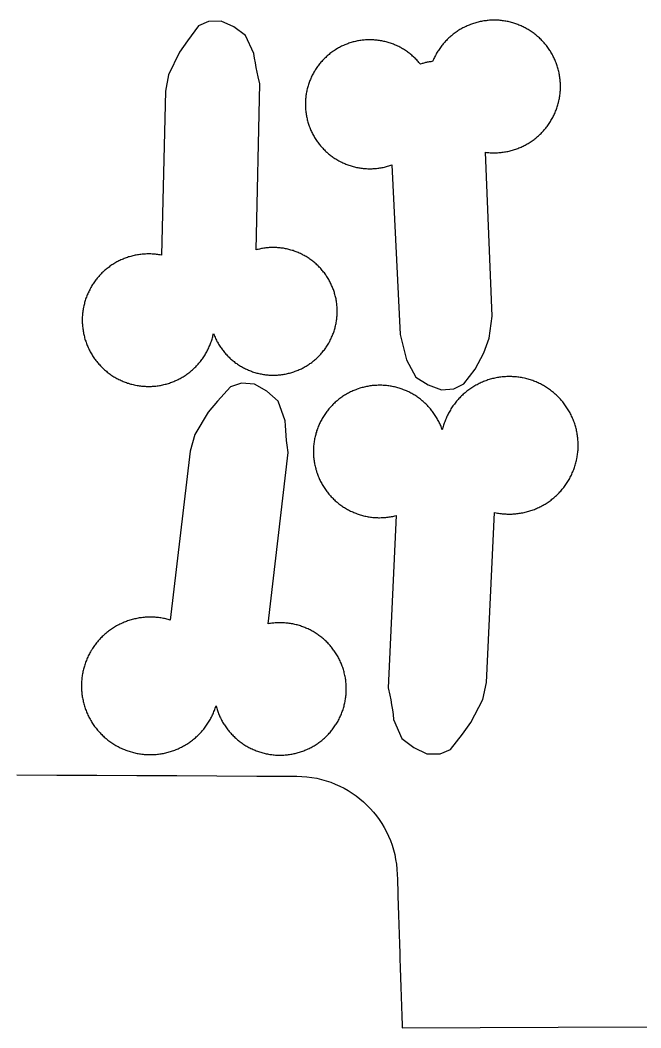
# Model space of a CAD drawing. Extents: x -246 to 246, y -104 to 199.
# Drawn here: x 6 to 18.03, y 158.78 to 178.31 of the extents above; entities that cross this region are included whole.
import ezdxf

# ---------------------------------------------------------------- set-up
doc = ezdxf.new("R2010")
doc.units = 0
doc.layers.add('Add_Red', color=1, linetype='Continuous')
doc.layers.add('Outline_Red', color=1, linetype='Continuous')

msp = doc.modelspace()

# ---------------------------------------------------------------- linework, layer by layer
at = {"layer": 'Add_Red'}
for points in [[(8.518, 171.213), (8.541, 171.213), (8.563, 171.214), (8.586, 171.216), (8.608, 171.218), (8.63, 171.22), (8.653, 171.223), (8.675, 171.226), (8.697, 171.229), (8.719, 171.233), (8.741, 171.238), (8.763, 171.242), (8.785, 171.247), (8.806, 171.253), (8.828, 171.258), (8.85, 171.265), (8.871, 171.271), (8.892, 171.278), (8.914, 171.285), (8.935, 171.293), (8.956, 171.301), (8.976, 171.309), (8.997, 171.318), (9.018, 171.327), (9.038, 171.336), (9.058, 171.346), (9.078, 171.356), (9.098, 171.367), (9.118, 171.378), (9.137, 171.389), (9.156, 171.4), (9.175, 171.412), (9.194, 171.424), (9.213, 171.437), (9.231, 171.45), (9.249, 171.463), (9.267, 171.476), (9.285, 171.49), (9.302, 171.504), (9.319, 171.519), (9.336, 171.533), (9.353, 171.548), (9.369, 171.564), (9.386, 171.579), (9.401, 171.595), (9.417, 171.611), (9.432, 171.627), (9.447, 171.644), (9.462, 171.661), (9.477, 171.678), (9.491, 171.696), (9.504, 171.713), (9.518, 171.731), (9.531, 171.749), (9.544, 171.768), (9.557, 171.786), (9.569, 171.805), (9.581, 171.824), (9.592, 171.843), (9.604, 171.862), (9.614, 171.882), (9.625, 171.902), (9.635, 171.922), (9.645, 171.942), (9.655, 171.962), (9.664, 171.983), (9.673, 172.003), (9.681, 172.024), (9.689, 172.045), (9.697, 172.066), (9.704, 172.087), (9.711, 172.108), (9.718, 172.13), (9.724, 172.151), (9.73, 172.173), (9.735, 172.195), (9.74, 172.217), (9.745, 172.239), (9.758, 172.204), (9.767, 172.184), (9.775, 172.164), (9.784, 172.144), (9.793, 172.125), (9.803, 172.106), (9.813, 172.086), (9.823, 172.067), (9.834, 172.049), (9.845, 172.03), (9.856, 172.012), (9.868, 171.993), (9.88, 171.975), (9.892, 171.958), (9.904, 171.94), (9.917, 171.923), (9.93, 171.906), (9.944, 171.889), (9.958, 171.872), (9.972, 171.856), (9.986, 171.839), (10.001, 171.824), (10.015, 171.808), (10.031, 171.793), (10.046, 171.777), (10.062, 171.763), (10.077, 171.748), (10.094, 171.734), (10.11, 171.72), (10.127, 171.706), (10.144, 171.692), (10.161, 171.679), (10.178, 171.666), (10.196, 171.654), (10.213, 171.642), (10.231, 171.63), (10.25, 171.618), (10.268, 171.607), (10.287, 171.596), (10.306, 171.585), (10.324, 171.575), (10.344, 171.565), (10.363, 171.555), (10.382, 171.546), (10.402, 171.537), (10.422, 171.529), (10.442, 171.52), (10.462, 171.512), (10.482, 171.505), (10.502, 171.498), (10.523, 171.491), (10.544, 171.484), (10.564, 171.478), (10.585, 171.472), (10.606, 171.467), (10.627, 171.462), (10.648, 171.457), (10.669, 171.453), (10.69, 171.449), (10.712, 171.445), (10.733, 171.442), (10.754, 171.439), (10.776, 171.437), (10.797, 171.435), (10.819, 171.433), (10.841, 171.432), (10.862, 171.431), (10.884, 171.43), (10.905, 171.43), (10.943, 171.431), (10.964, 171.432), (10.986, 171.433), (11.007, 171.434), (11.029, 171.436), (11.05, 171.439), (11.072, 171.441), (11.093, 171.445), (11.114, 171.448), (11.136, 171.452), (11.157, 171.456), (11.178, 171.461), (11.199, 171.466), (11.22, 171.471), (11.241, 171.477), (11.261, 171.483), (11.282, 171.489), (11.303, 171.496), (11.328, 171.505), (11.349, 171.512), (11.369, 171.52), (11.389, 171.529), (11.408, 171.537), (11.428, 171.546), (11.448, 171.555), (11.467, 171.565), (11.486, 171.575), (11.505, 171.585), (11.524, 171.596), (11.542, 171.607), (11.561, 171.618), (11.579, 171.63), (11.597, 171.642), (11.615, 171.654), (11.632, 171.666), (11.65, 171.679), (11.667, 171.692), (11.684, 171.706), (11.7, 171.72), (11.717, 171.734), (11.733, 171.748), (11.749, 171.763), (11.765, 171.777), (11.78, 171.793), (11.795, 171.808), (11.81, 171.824), (11.825, 171.839), (11.839, 171.856), (11.853, 171.872), (11.867, 171.889), (11.88, 171.906), (11.893, 171.923), (11.906, 171.94), (11.919, 171.958), (11.931, 171.975), (11.943, 171.993), (11.954, 172.012), (11.966, 172.03), (11.977, 172.049), (11.987, 172.067), (11.998, 172.086), (12.007, 172.106), (12.017, 172.125), (12.026, 172.144), (12.035, 172.164), (12.044, 172.184), (12.052, 172.204), (12.06, 172.224), (12.068, 172.244), (12.075, 172.264), (12.082, 172.285), (12.088, 172.306), (12.094, 172.326), (12.1, 172.347), (12.106, 172.368), (12.111, 172.389), (12.115, 172.41), (12.12, 172.431), (12.124, 172.452), (12.127, 172.474), (12.13, 172.495), (12.133, 172.516), (12.136, 172.538), (12.138, 172.559), (12.139, 172.581), (12.141, 172.602), (12.142, 172.624), (12.142, 172.646), (12.142, 172.667), (12.142, 172.693), (12.141, 172.715), (12.14, 172.736), (12.139, 172.758), (12.137, 172.779), (12.135, 172.801), (12.133, 172.822), (12.13, 172.844), (12.126, 172.865), (12.123, 172.886), (12.119, 172.907), (12.114, 172.929), (12.11, 172.95), (12.105, 172.971), (12.099, 172.991), (12.093, 173.012), (12.087, 173.033), (12.075, 173.07), (12.068, 173.09), (12.06, 173.111), (12.052, 173.131), (12.044, 173.151), (12.035, 173.17), (12.026, 173.19), (12.017, 173.209), (12.007, 173.229), (11.998, 173.248), (11.987, 173.267), (11.977, 173.286), (11.966, 173.304), (11.954, 173.323), (11.943, 173.341), (11.931, 173.359), (11.919, 173.377), (11.906, 173.394), (11.893, 173.412), (11.88, 173.429), (11.867, 173.446), (11.853, 173.462), (11.839, 173.479), (11.825, 173.495), (11.81, 173.511), (11.795, 173.527), (11.78, 173.542), (11.765, 173.557), (11.749, 173.572), (11.733, 173.587), (11.717, 173.601), (11.7, 173.615), (11.684, 173.629), (11.667, 173.642), (11.65, 173.655), (11.632, 173.668), (11.615, 173.681), (11.597, 173.693), (11.579, 173.705), (11.561, 173.716), (11.542, 173.728), (11.524, 173.739), (11.505, 173.749), (11.486, 173.759), (11.467, 173.769), (11.448, 173.779), (11.428, 173.788), (11.408, 173.797), (11.389, 173.806), (11.369, 173.814), (11.349, 173.822), (11.328, 173.83), (11.308, 173.837), (11.288, 173.844), (11.267, 173.85), (11.246, 173.856), (11.225, 173.862), (11.205, 173.868), (11.184, 173.873), (11.162, 173.877), (11.141, 173.882), (11.12, 173.885), (11.099, 173.889), (11.077, 173.892), (11.056, 173.895), (11.035, 173.897), (11.013, 173.9), (10.992, 173.901), (10.97, 173.903), (10.948, 173.903), (10.927, 173.904), (10.905, 173.904), (10.869, 173.904), (10.848, 173.903), (10.826, 173.902), (10.805, 173.9), (10.783, 173.898), (10.762, 173.896), (10.74, 173.893), (10.719, 173.89), (10.698, 173.887), (10.676, 173.883), (10.655, 173.879), (10.634, 173.874), (10.613, 173.869), (10.592, 173.864), (10.571, 173.858), (10.644, 177.077), (10.612, 177.212), (10.592, 177.302), (10.574, 177.392), (10.557, 177.483), (10.542, 177.574), (10.529, 177.666), (10.367, 178.015), (10.139, 178.18), (9.892, 178.292), (9.649, 178.289), (9.453, 178.202), (9.239, 177.912), (9.085, 177.692), (8.873, 177.252), (8.815, 176.934), (8.739, 173.756), (8.71, 173.761), (8.688, 173.765), (8.665, 173.768), (8.643, 173.771), (8.621, 173.774), (8.599, 173.776), (8.576, 173.778), (8.554, 173.779), (8.532, 173.78), (8.509, 173.78), (8.487, 173.781), (8.451, 173.78), (8.428, 173.779), (8.406, 173.778), (8.384, 173.777), (8.361, 173.775), (8.339, 173.772), (8.317, 173.769), (8.295, 173.766), (8.273, 173.763), (8.25, 173.759), (8.228, 173.754), (8.207, 173.75), (8.185, 173.745), (8.163, 173.739), (8.141, 173.733), (8.12, 173.727), (8.098, 173.721), (8.077, 173.714), (8.056, 173.706), (8.035, 173.699), (8.014, 173.69), (7.993, 173.682), (7.973, 173.673), (7.952, 173.664), (7.932, 173.655), (7.912, 173.645), (7.892, 173.635), (7.872, 173.624), (7.852, 173.613), (7.833, 173.602), (7.814, 173.59), (7.795, 173.578), (7.776, 173.566), (7.757, 173.554), (7.739, 173.541), (7.721, 173.527), (7.703, 173.514), (7.685, 173.5), (7.668, 173.486), (7.651, 173.472), (7.634, 173.457), (7.617, 173.442), (7.601, 173.426), (7.585, 173.411), (7.569, 173.395), (7.554, 173.379), (7.538, 173.362), (7.523, 173.346), (7.509, 173.329), (7.494, 173.312), (7.48, 173.294), (7.466, 173.276), (7.453, 173.259), (7.44, 173.24), (7.427, 173.222), (7.415, 173.203), (7.402, 173.185), (7.391, 173.166), (7.379, 173.146), (7.368, 173.127), (7.357, 173.107), (7.347, 173.087), (7.336, 173.067), (7.327, 173.047), (7.317, 173.027), (7.308, 173.006), (7.299, 172.986), (7.291, 172.965), (7.283, 172.944), (7.275, 172.923), (7.268, 172.902), (7.261, 172.88), (7.255, 172.859), (7.249, 172.837), (7.243, 172.816), (7.237, 172.794), (7.232, 172.772), (7.228, 172.75), (7.222, 172.719), (7.218, 172.697), (7.215, 172.675), (7.212, 172.653), (7.209, 172.631), (7.207, 172.608), (7.206, 172.586), (7.204, 172.564), (7.203, 172.541), (7.203, 172.519), (7.202, 172.496), (7.203, 172.463), (7.204, 172.44), (7.205, 172.418), (7.206, 172.395), (7.208, 172.373), (7.211, 172.351), (7.213, 172.329), (7.217, 172.306), (7.22, 172.284), (7.224, 172.262), (7.228, 172.24), (7.233, 172.218), (7.238, 172.196), (7.243, 172.175), (7.249, 172.153), (7.255, 172.131), (7.262, 172.11), (7.269, 172.089), (7.276, 172.068), (7.284, 172.046), (7.292, 172.026), (7.3, 172.005), (7.309, 171.984), (7.318, 171.964), (7.328, 171.943), (7.337, 171.923), (7.348, 171.903), (7.358, 171.883), (7.369, 171.864), (7.38, 171.844), (7.392, 171.825), (7.404, 171.806), (7.416, 171.787), (7.428, 171.769), (7.441, 171.75), (7.454, 171.732), (7.468, 171.714), (7.482, 171.697), (7.496, 171.679), (7.51, 171.662), (7.525, 171.645), (7.54, 171.629), (7.555, 171.612), (7.571, 171.596), (7.587, 171.58), (7.603, 171.565), (7.619, 171.549), (7.636, 171.534), (7.653, 171.52), (7.67, 171.505), (7.687, 171.491), (7.705, 171.477), (7.723, 171.464), (7.741, 171.451), (7.759, 171.438), (7.778, 171.425), (7.797, 171.413), (7.816, 171.401), (7.835, 171.39), (7.854, 171.379), (7.874, 171.368), (7.894, 171.357), (7.914, 171.347), (7.934, 171.337), (7.954, 171.328), (7.975, 171.319), (7.995, 171.31), (8.016, 171.301), (8.037, 171.293), (8.058, 171.286), (8.079, 171.278), (8.101, 171.272), (8.122, 171.265), (8.144, 171.259), (8.165, 171.253), (8.187, 171.248), (8.209, 171.243), (8.231, 171.238), (8.264, 171.232), (8.286, 171.228), (8.308, 171.225), (8.33, 171.222), (8.352, 171.219), (8.375, 171.217), (8.397, 171.215), (8.419, 171.214), (8.442, 171.213), (8.464, 171.212), (8.487, 171.212), (8.518, 171.213)], [(14.404, 171.164), (14.593, 171.264), (14.813, 171.544), (14.981, 171.86), (15.089, 172.148), (15.147, 172.572), (15.014, 175.752), (15.036, 175.749), (15.058, 175.747), (15.081, 175.745), (15.103, 175.743), (15.126, 175.742), (15.148, 175.741), (15.182, 175.741), (15.205, 175.741), (15.227, 175.742), (15.25, 175.743), (15.272, 175.744), (15.294, 175.746), (15.317, 175.748), (15.339, 175.75), (15.361, 175.753), (15.384, 175.757), (15.406, 175.76), (15.428, 175.764), (15.45, 175.769), (15.472, 175.774), (15.493, 175.779), (15.515, 175.785), (15.537, 175.791), (15.558, 175.797), (15.58, 175.804), (15.601, 175.811), (15.622, 175.818), (15.643, 175.826), (15.664, 175.834), (15.685, 175.843), (15.705, 175.852), (15.726, 175.861), (15.746, 175.871), (15.766, 175.881), (15.786, 175.891), (15.806, 175.902), (15.825, 175.913), (15.845, 175.924), (15.864, 175.936), (15.883, 175.948), (15.901, 175.961), (15.92, 175.973), (15.938, 175.986), (15.956, 176), (15.974, 176.013), (15.992, 176.027), (16.009, 176.042), (16.026, 176.056), (16.043, 176.071), (16.059, 176.086), (16.076, 176.102), (16.092, 176.117), (16.107, 176.133), (16.123, 176.15), (16.138, 176.166), (16.153, 176.183), (16.167, 176.2), (16.182, 176.217), (16.196, 176.235), (16.209, 176.253), (16.223, 176.271), (16.236, 176.289), (16.248, 176.308), (16.261, 176.326), (16.273, 176.345), (16.284, 176.364), (16.296, 176.384), (16.307, 176.403), (16.318, 176.423), (16.328, 176.443), (16.338, 176.463), (16.348, 176.483), (16.357, 176.504), (16.366, 176.524), (16.374, 176.545), (16.383, 176.566), (16.391, 176.587), (16.398, 176.608), (16.405, 176.629), (16.412, 176.651), (16.418, 176.672), (16.424, 176.694), (16.43, 176.715), (16.438, 176.75), (16.443, 176.772), (16.447, 176.794), (16.451, 176.817), (16.454, 176.839), (16.457, 176.861), (16.46, 176.883), (16.462, 176.906), (16.464, 176.928), (16.466, 176.95), (16.467, 176.973), (16.468, 176.995), (16.468, 177.026), (16.468, 177.049), (16.467, 177.071), (16.466, 177.094), (16.465, 177.116), (16.463, 177.139), (16.461, 177.161), (16.458, 177.183), (16.456, 177.205), (16.452, 177.228), (16.449, 177.25), (16.444, 177.272), (16.44, 177.294), (16.435, 177.316), (16.43, 177.337), (16.424, 177.359), (16.418, 177.381), (16.412, 177.402), (16.405, 177.424), (16.398, 177.445), (16.391, 177.466), (16.383, 177.487), (16.374, 177.508), (16.366, 177.529), (16.357, 177.549), (16.348, 177.57), (16.338, 177.59), (16.328, 177.61), (16.318, 177.63), (16.307, 177.65), (16.296, 177.669), (16.284, 177.689), (16.273, 177.708), (16.261, 177.727), (16.248, 177.745), (16.236, 177.764), (16.223, 177.782), (16.209, 177.8), (16.196, 177.818), (16.182, 177.836), (16.167, 177.853), (16.153, 177.87), (16.138, 177.887), (16.123, 177.903), (16.107, 177.92), (16.092, 177.936), (16.076, 177.951), (16.059, 177.967), (16.043, 177.982), (16.026, 177.997), (16.009, 178.011), (15.992, 178.026), (15.974, 178.04), (15.956, 178.053), (15.938, 178.067), (15.92, 178.08), (15.901, 178.092), (15.883, 178.105), (15.864, 178.117), (15.845, 178.128), (15.825, 178.14), (15.806, 178.151), (15.786, 178.162), (15.766, 178.172), (15.746, 178.182), (15.726, 178.192), (15.705, 178.201), (15.685, 178.21), (15.664, 178.218), (15.643, 178.227), (15.622, 178.235), (15.601, 178.242), (15.564, 178.254), (15.542, 178.261), (15.521, 178.267), (15.499, 178.272), (15.477, 178.278), (15.455, 178.283), (15.433, 178.287), (15.411, 178.292), (15.389, 178.295), (15.367, 178.299), (15.345, 178.302), (15.323, 178.304), (15.3, 178.307), (15.278, 178.309), (15.256, 178.31), (15.233, 178.311), (15.211, 178.312), (15.182, 178.312), (15.16, 178.312), (15.138, 178.311), (15.115, 178.31), (15.093, 178.309), (15.07, 178.307), (15.048, 178.305), (15.026, 178.302), (15.004, 178.3), (14.981, 178.296), (14.959, 178.293), (14.937, 178.288), (14.915, 178.284), (14.893, 178.279), (14.871, 178.274), (14.85, 178.268), (14.828, 178.262), (14.807, 178.256), (14.785, 178.249), (14.764, 178.242), (14.743, 178.235), (14.722, 178.227), (14.701, 178.218), (14.68, 178.21), (14.66, 178.201), (14.639, 178.192), (14.619, 178.182), (14.599, 178.172), (14.579, 178.162), (14.559, 178.151), (14.54, 178.14), (14.52, 178.128), (14.501, 178.117), (14.482, 178.105), (14.464, 178.092), (14.445, 178.08), (14.427, 178.067), (14.409, 178.053), (14.391, 178.04), (14.373, 178.026), (14.356, 178.011), (14.339, 177.997), (14.322, 177.982), (14.306, 177.967), (14.289, 177.951), (14.273, 177.936), (14.258, 177.92), (14.242, 177.903), (14.227, 177.887), (14.212, 177.87), (14.198, 177.853), (14.183, 177.836), (14.169, 177.818), (14.156, 177.8), (14.142, 177.782), (14.129, 177.764), (14.117, 177.745), (14.104, 177.727), (14.092, 177.708), (14.08, 177.689), (14.069, 177.669), (14.058, 177.65), (14.047, 177.63), (14.037, 177.61), (14.027, 177.59), (14.017, 177.57), (14.008, 177.549), (13.991, 177.511), (13.974, 177.509), (13.957, 177.507), (13.939, 177.504), (13.922, 177.502), (13.905, 177.499), (13.888, 177.495), (13.871, 177.492), (13.854, 177.488), (13.837, 177.484), (13.82, 177.479), (13.803, 177.475), (13.786, 177.47), (13.754, 177.459), (13.74, 177.476), (13.726, 177.493), (13.712, 177.509), (13.697, 177.525), (13.682, 177.541), (13.667, 177.557), (13.652, 177.572), (13.636, 177.587), (13.62, 177.602), (13.604, 177.617), (13.587, 177.631), (13.571, 177.645), (13.554, 177.659), (13.537, 177.672), (13.519, 177.686), (13.502, 177.698), (13.484, 177.711), (13.466, 177.723), (13.447, 177.735), (13.429, 177.747), (13.41, 177.758), (13.391, 177.769), (13.372, 177.779), (13.353, 177.79), (13.334, 177.8), (13.314, 177.809), (13.294, 177.818), (13.274, 177.827), (13.254, 177.836), (13.234, 177.844), (13.214, 177.852), (13.193, 177.859), (13.173, 177.866), (13.152, 177.873), (13.131, 177.879), (13.11, 177.885), (13.089, 177.891), (13.068, 177.896), (13.047, 177.901), (13.025, 177.906), (13.004, 177.91), (12.982, 177.914), (12.961, 177.917), (12.939, 177.92), (12.918, 177.923), (12.896, 177.925), (12.874, 177.927), (12.852, 177.929), (12.831, 177.93), (12.809, 177.931), (12.775, 177.931), (12.754, 177.931), (12.732, 177.93), (12.71, 177.929), (12.688, 177.928), (12.666, 177.926), (12.645, 177.924), (12.623, 177.922), (12.601, 177.919), (12.58, 177.916), (12.558, 177.912), (12.537, 177.908), (12.516, 177.904), (12.494, 177.899), (12.473, 177.894), (12.452, 177.889), (12.431, 177.883), (12.41, 177.877), (12.389, 177.87), (12.369, 177.863), (12.348, 177.856), (12.328, 177.848), (12.307, 177.84), (12.287, 177.832), (12.267, 177.823), (12.247, 177.814), (12.228, 177.805), (12.208, 177.795), (12.189, 177.785), (12.17, 177.774), (12.151, 177.764), (12.132, 177.753), (12.108, 177.738), (12.09, 177.726), (12.072, 177.714), (12.054, 177.702), (12.036, 177.689), (12.019, 177.676), (12.001, 177.663), (11.984, 177.649), (11.968, 177.635), (11.951, 177.621), (11.935, 177.606), (11.919, 177.591), (11.903, 177.576), (11.888, 177.561), (11.872, 177.545), (11.857, 177.529), (11.843, 177.513), (11.828, 177.497), (11.814, 177.48), (11.801, 177.463), (11.787, 177.446), (11.774, 177.429), (11.761, 177.411), (11.748, 177.393), (11.736, 177.375), (11.724, 177.357), (11.713, 177.339), (11.701, 177.32), (11.69, 177.301), (11.68, 177.282), (11.669, 177.263), (11.659, 177.244), (11.65, 177.224), (11.64, 177.204), (11.631, 177.184), (11.623, 177.164), (11.615, 177.144), (11.607, 177.124), (11.599, 177.103), (11.592, 177.083), (11.585, 177.062), (11.579, 177.041), (11.573, 177.02), (11.567, 176.999), (11.562, 176.978), (11.557, 176.957), (11.552, 176.936), (11.548, 176.914), (11.544, 176.893), (11.54, 176.871), (11.537, 176.85), (11.534, 176.828), (11.532, 176.806), (11.53, 176.785), (11.528, 176.763), (11.527, 176.741), (11.526, 176.719), (11.526, 176.682), (11.526, 176.66), (11.527, 176.638), (11.528, 176.616), (11.529, 176.595), (11.531, 176.573), (11.533, 176.551), (11.535, 176.529), (11.538, 176.508), (11.541, 176.486), (11.545, 176.465), (11.549, 176.443), (11.553, 176.422), (11.558, 176.401), (11.563, 176.379), (11.568, 176.358), (11.574, 176.337), (11.58, 176.316), (11.587, 176.296), (11.594, 176.275), (11.601, 176.254), (11.609, 176.234), (11.617, 176.214), (11.625, 176.193), (11.634, 176.173), (11.643, 176.154), (11.653, 176.132), (11.663, 176.113), (11.673, 176.093), (11.683, 176.074), (11.694, 176.055), (11.705, 176.037), (11.717, 176.018), (11.728, 176), (11.74, 175.981), (11.753, 175.963), (11.766, 175.946), (11.779, 175.928), (11.792, 175.911), (11.805, 175.894), (11.819, 175.877), (11.834, 175.861), (11.848, 175.844), (11.863, 175.828), (11.878, 175.812), (11.893, 175.797), (11.909, 175.782), (11.925, 175.767), (11.941, 175.752), (11.957, 175.737), (11.974, 175.723), (11.99, 175.709), (12.008, 175.696), (12.025, 175.683), (12.042, 175.67), (12.06, 175.657), (12.078, 175.645), (12.096, 175.633), (12.115, 175.621), (12.133, 175.61), (12.152, 175.599), (12.171, 175.588), (12.19, 175.578), (12.21, 175.568), (12.229, 175.558), (12.249, 175.548), (12.269, 175.539), (12.289, 175.531), (12.309, 175.522), (12.329, 175.515), (12.35, 175.507), (12.37, 175.5), (12.391, 175.493), (12.412, 175.486), (12.433, 175.48), (12.454, 175.474), (12.475, 175.469), (12.496, 175.464), (12.517, 175.459), (12.539, 175.455), (12.56, 175.451), (12.582, 175.447), (12.603, 175.444), (12.625, 175.441), (12.647, 175.439), (12.668, 175.437), (12.69, 175.435), (12.712, 175.434), (12.734, 175.433), (12.775, 175.432), (12.797, 175.432), (12.819, 175.433), (12.841, 175.434), (12.862, 175.435), (12.884, 175.437), (12.906, 175.439), (12.928, 175.442), (12.949, 175.444), (12.971, 175.448), (12.992, 175.451), (13.014, 175.455), (13.035, 175.459), (13.056, 175.464), (13.078, 175.469), (13.099, 175.475), (13.12, 175.481), (13.141, 175.487), (13.161, 175.493), (13.201, 175.507), (13.201, 175.507), (13.364, 172.217), (13.483, 171.728), (13.668, 171.39), (13.907, 171.24), (14.161, 171.145), (14.404, 171.164)], [(14.339, 164.175), (14.569, 164.47), (14.734, 164.695), (14.964, 165.146), (15.032, 165.475), (15.187, 168.77), (15.224, 168.762), (15.247, 168.758), (15.27, 168.754), (15.293, 168.751), (15.316, 168.748), (15.339, 168.745), (15.362, 168.743), (15.385, 168.741), (15.408, 168.74), (15.432, 168.739), (15.455, 168.738), (15.478, 168.738), (15.508, 168.738), (15.531, 168.739), (15.554, 168.74), (15.578, 168.741), (15.601, 168.743), (15.624, 168.746), (15.647, 168.748), (15.67, 168.752), (15.693, 168.755), (15.716, 168.759), (15.739, 168.763), (15.762, 168.768), (15.784, 168.773), (15.807, 168.779), (15.829, 168.785), (15.852, 168.791), (15.874, 168.798), (15.896, 168.805), (15.918, 168.812), (15.94, 168.82), (15.962, 168.829), (15.984, 168.837), (16.005, 168.846), (16.026, 168.856), (16.047, 168.865), (16.068, 168.875), (16.089, 168.886), (16.11, 168.897), (16.13, 168.908), (16.15, 168.92), (16.17, 168.931), (16.19, 168.944), (16.21, 168.956), (16.229, 168.969), (16.248, 168.983), (16.267, 168.996), (16.285, 169.01), (16.304, 169.024), (16.322, 169.039), (16.34, 169.054), (16.357, 169.069), (16.375, 169.084), (16.392, 169.1), (16.409, 169.116), (16.425, 169.133), (16.441, 169.149), (16.457, 169.166), (16.473, 169.184), (16.488, 169.201), (16.503, 169.219), (16.518, 169.237), (16.532, 169.255), (16.546, 169.274), (16.56, 169.292), (16.574, 169.311), (16.587, 169.331), (16.599, 169.35), (16.612, 169.37), (16.624, 169.39), (16.636, 169.41), (16.647, 169.43), (16.658, 169.451), (16.669, 169.471), (16.679, 169.492), (16.689, 169.513), (16.698, 169.534), (16.707, 169.556), (16.716, 169.577), (16.725, 169.599), (16.733, 169.621), (16.74, 169.643), (16.748, 169.665), (16.755, 169.687), (16.761, 169.709), (16.767, 169.732), (16.773, 169.754), (16.778, 169.777), (16.786, 169.816), (16.791, 169.839), (16.794, 169.862), (16.798, 169.885), (16.801, 169.908), (16.804, 169.931), (16.806, 169.954), (16.808, 169.977), (16.809, 170.001), (16.81, 170.024), (16.811, 170.047), (16.811, 170.07), (16.811, 170.098), (16.81, 170.121), (16.809, 170.145), (16.807, 170.168), (16.805, 170.191), (16.803, 170.214), (16.8, 170.237), (16.797, 170.26), (16.794, 170.283), (16.79, 170.306), (16.786, 170.329), (16.781, 170.352), (16.776, 170.374), (16.77, 170.397), (16.764, 170.42), (16.758, 170.442), (16.751, 170.464), (16.744, 170.486), (16.737, 170.508), (16.729, 170.53), (16.721, 170.552), (16.712, 170.574), (16.703, 170.595), (16.694, 170.616), (16.684, 170.638), (16.674, 170.659), (16.664, 170.679), (16.653, 170.7), (16.642, 170.72), (16.63, 170.741), (16.618, 170.761), (16.606, 170.78), (16.593, 170.8), (16.581, 170.819), (16.567, 170.838), (16.554, 170.857), (16.54, 170.876), (16.526, 170.894), (16.511, 170.912), (16.496, 170.93), (16.481, 170.948), (16.466, 170.965), (16.45, 170.982), (16.434, 170.999), (16.417, 171.016), (16.401, 171.032), (16.384, 171.048), (16.367, 171.064), (16.349, 171.079), (16.331, 171.094), (16.313, 171.109), (16.295, 171.123), (16.277, 171.137), (16.258, 171.151), (16.239, 171.165), (16.22, 171.178), (16.2, 171.19), (16.181, 171.203), (16.161, 171.215), (16.141, 171.227), (16.12, 171.238), (16.1, 171.249), (16.079, 171.26), (16.058, 171.27), (16.037, 171.28), (16.016, 171.29), (15.995, 171.299), (15.973, 171.308), (15.952, 171.316), (15.93, 171.324), (15.908, 171.332), (15.886, 171.339), (15.864, 171.346), (15.841, 171.353), (15.819, 171.359), (15.796, 171.364), (15.774, 171.37), (15.733, 171.379), (15.71, 171.383), (15.687, 171.387), (15.664, 171.39), (15.641, 171.393), (15.618, 171.396), (15.594, 171.398), (15.571, 171.4), (15.548, 171.401), (15.525, 171.402), (15.502, 171.403), (15.478, 171.403), (15.453, 171.403), (15.429, 171.402), (15.406, 171.401), (15.383, 171.4), (15.36, 171.398), (15.337, 171.395), (15.314, 171.393), (15.29, 171.39), (15.267, 171.386), (15.245, 171.382), (15.222, 171.378), (15.199, 171.373), (15.176, 171.368), (15.154, 171.363), (15.131, 171.357), (15.109, 171.351), (15.086, 171.344), (15.064, 171.337), (15.042, 171.33), (15.02, 171.322), (14.998, 171.314), (14.977, 171.305), (14.955, 171.296), (14.934, 171.287), (14.913, 171.277), (14.892, 171.267), (14.871, 171.257), (14.851, 171.246), (14.83, 171.235), (14.81, 171.223), (14.79, 171.211), (14.77, 171.199), (14.75, 171.187), (14.731, 171.174), (14.712, 171.161), (14.693, 171.147), (14.674, 171.133), (14.656, 171.119), (14.638, 171.105), (14.62, 171.09), (14.602, 171.075), (14.585, 171.059), (14.568, 171.043), (14.551, 171.027), (14.534, 171.011), (14.518, 170.994), (14.502, 170.978), (14.486, 170.96), (14.471, 170.943), (14.456, 170.925), (14.441, 170.907), (14.427, 170.889), (14.413, 170.871), (14.399, 170.852), (14.385, 170.833), (14.372, 170.814), (14.359, 170.794), (14.347, 170.775), (14.335, 170.755), (14.323, 170.735), (14.312, 170.714), (14.3, 170.694), (14.29, 170.673), (14.279, 170.652), (14.269, 170.631), (14.26, 170.61), (14.251, 170.589), (14.242, 170.567), (14.233, 170.546), (14.225, 170.524), (14.217, 170.502), (14.21, 170.48), (14.203, 170.458), (14.197, 170.435), (14.19, 170.413), (14.185, 170.391), (14.179, 170.368), (14.171, 170.39), (14.164, 170.411), (14.155, 170.432), (14.147, 170.452), (14.138, 170.473), (14.129, 170.493), (14.119, 170.514), (14.109, 170.534), (14.099, 170.554), (14.088, 170.573), (14.077, 170.593), (14.065, 170.612), (14.054, 170.631), (14.042, 170.65), (14.029, 170.669), (14.017, 170.687), (14.004, 170.705), (13.99, 170.723), (13.977, 170.741), (13.963, 170.759), (13.949, 170.776), (13.934, 170.793), (13.919, 170.81), (13.904, 170.826), (13.889, 170.843), (13.873, 170.859), (13.857, 170.874), (13.841, 170.89), (13.824, 170.905), (13.807, 170.92), (13.79, 170.934), (13.773, 170.948), (13.755, 170.962), (13.738, 170.976), (13.72, 170.989), (13.701, 171.002), (13.683, 171.015), (13.664, 171.027), (13.645, 171.04), (13.626, 171.051), (13.607, 171.063), (13.587, 171.074), (13.568, 171.084), (13.548, 171.095), (13.528, 171.105), (13.508, 171.114), (13.487, 171.124), (13.467, 171.133), (13.446, 171.141), (13.425, 171.149), (13.404, 171.157), (13.383, 171.165), (13.362, 171.172), (13.34, 171.178), (13.319, 171.185), (13.297, 171.191), (13.276, 171.196), (13.254, 171.202), (13.232, 171.207), (13.21, 171.211), (13.188, 171.215), (13.166, 171.219), (13.144, 171.222), (13.122, 171.225), (13.099, 171.228), (13.077, 171.23), (13.055, 171.231), (13.032, 171.233), (13.01, 171.234), (12.988, 171.234), (12.965, 171.235), (12.933, 171.234), (12.911, 171.233), (12.889, 171.232), (12.866, 171.231), (12.844, 171.229), (12.822, 171.227), (12.799, 171.224), (12.777, 171.221), (12.755, 171.217), (12.733, 171.213), (12.711, 171.209), (12.689, 171.205), (12.667, 171.2), (12.646, 171.194), (12.624, 171.188), (12.602, 171.182), (12.581, 171.176), (12.547, 171.165), (12.526, 171.157), (12.505, 171.149), (12.484, 171.141), (12.464, 171.133), (12.443, 171.124), (12.423, 171.114), (12.402, 171.105), (12.382, 171.095), (12.363, 171.084), (12.343, 171.074), (12.323, 171.063), (12.304, 171.051), (12.285, 171.04), (12.266, 171.027), (12.247, 171.015), (12.229, 171.002), (12.211, 170.989), (12.193, 170.976), (12.175, 170.962), (12.157, 170.948), (12.14, 170.934), (12.123, 170.92), (12.106, 170.905), (12.09, 170.89), (12.073, 170.874), (12.057, 170.859), (12.042, 170.843), (12.026, 170.826), (12.011, 170.81), (11.996, 170.793), (11.982, 170.776), (11.968, 170.759), (11.954, 170.741), (11.94, 170.723), (11.927, 170.705), (11.914, 170.687), (11.901, 170.669), (11.889, 170.65), (11.877, 170.631), (11.865, 170.612), (11.853, 170.593), (11.842, 170.573), (11.832, 170.554), (11.821, 170.534), (11.811, 170.514), (11.802, 170.493), (11.792, 170.473), (11.784, 170.452), (11.775, 170.432), (11.767, 170.411), (11.759, 170.39), (11.751, 170.369), (11.744, 170.348), (11.738, 170.326), (11.731, 170.305), (11.725, 170.283), (11.72, 170.261), (11.714, 170.24), (11.71, 170.218), (11.705, 170.196), (11.701, 170.174), (11.697, 170.152), (11.694, 170.13), (11.691, 170.107), (11.689, 170.085), (11.686, 170.063), (11.685, 170.04), (11.683, 170.018), (11.682, 169.996), (11.682, 169.973), (11.681, 169.951), (11.682, 169.909), (11.683, 169.886), (11.684, 169.864), (11.686, 169.842), (11.688, 169.819), (11.691, 169.797), (11.694, 169.775), (11.697, 169.753), (11.701, 169.731), (11.705, 169.709), (11.709, 169.687), (11.714, 169.665), (11.719, 169.643), (11.725, 169.621), (11.73, 169.6), (11.738, 169.576), (11.744, 169.554), (11.751, 169.533), (11.759, 169.512), (11.767, 169.491), (11.775, 169.47), (11.784, 169.449), (11.792, 169.429), (11.802, 169.408), (11.811, 169.388), (11.821, 169.368), (11.832, 169.348), (11.842, 169.329), (11.853, 169.309), (11.865, 169.29), (11.877, 169.271), (11.889, 169.252), (11.901, 169.233), (11.914, 169.215), (11.927, 169.196), (11.94, 169.178), (11.954, 169.161), (11.968, 169.143), (11.982, 169.126), (11.996, 169.109), (12.011, 169.092), (12.026, 169.075), (12.042, 169.059), (12.057, 169.043), (12.073, 169.028), (12.09, 169.012), (12.106, 168.997), (12.123, 168.982), (12.14, 168.968), (12.157, 168.953), (12.175, 168.939), (12.193, 168.926), (12.211, 168.912), (12.229, 168.899), (12.247, 168.887), (12.266, 168.874), (12.285, 168.862), (12.304, 168.851), (12.323, 168.839), (12.343, 168.828), (12.363, 168.818), (12.382, 168.807), (12.402, 168.797), (12.423, 168.788), (12.443, 168.778), (12.464, 168.769), (12.484, 168.761), (12.505, 168.753), (12.526, 168.745), (12.547, 168.737), (12.568, 168.73), (12.59, 168.723), (12.611, 168.717), (12.633, 168.711), (12.655, 168.705), (12.676, 168.7), (12.698, 168.695), (12.72, 168.691), (12.742, 168.687), (12.764, 168.683), (12.787, 168.68), (12.809, 168.677), (12.831, 168.674), (12.853, 168.672), (12.876, 168.67), (12.898, 168.669), (12.92, 168.668), (12.943, 168.667), (12.965, 168.667), (12.995, 168.668), (13.018, 168.668), (13.04, 168.669), (13.062, 168.671), (13.085, 168.673), (13.107, 168.675), (13.129, 168.678), (13.151, 168.681), (13.173, 168.684), (13.196, 168.688), (13.218, 168.692), (13.239, 168.697), (13.261, 168.702), (13.283, 168.707), (13.131, 165.369), (13.161, 165.229), (13.18, 165.135), (13.196, 165.041), (13.211, 164.946), (13.225, 164.852), (13.236, 164.757), (13.396, 164.39), (13.629, 164.214), (13.882, 164.092), (14.135, 164.089), (14.339, 164.175)], [(11.065, 164.064), (11.087, 164.065), (11.11, 164.066), (11.132, 164.068), (11.154, 164.07), (11.177, 164.072), (11.199, 164.075), (11.221, 164.078), (11.243, 164.081), (11.265, 164.085), (11.287, 164.089), (11.309, 164.094), (11.331, 164.099), (11.367, 164.108), (11.389, 164.114), (11.41, 164.12), (11.432, 164.127), (11.453, 164.134), (11.474, 164.141), (11.495, 164.149), (11.516, 164.158), (11.536, 164.166), (11.557, 164.175), (11.577, 164.184), (11.598, 164.194), (11.618, 164.204), (11.638, 164.214), (11.657, 164.225), (11.677, 164.236), (11.696, 164.247), (11.715, 164.259), (11.734, 164.271), (11.753, 164.284), (11.771, 164.296), (11.789, 164.309), (11.807, 164.323), (11.825, 164.336), (11.843, 164.35), (11.86, 164.364), (11.877, 164.379), (11.894, 164.394), (11.91, 164.409), (11.927, 164.424), (11.943, 164.44), (11.958, 164.456), (11.974, 164.472), (11.989, 164.489), (12.004, 164.506), (12.018, 164.523), (12.032, 164.54), (12.046, 164.557), (12.06, 164.575), (12.073, 164.593), (12.086, 164.611), (12.099, 164.63), (12.111, 164.649), (12.123, 164.667), (12.135, 164.687), (12.147, 164.706), (12.158, 164.725), (12.168, 164.745), (12.179, 164.765), (12.189, 164.785), (12.198, 164.805), (12.208, 164.826), (12.217, 164.846), (12.225, 164.867), (12.233, 164.888), (12.241, 164.909), (12.249, 164.93), (12.256, 164.951), (12.262, 164.972), (12.269, 164.994), (12.275, 165.015), (12.28, 165.037), (12.286, 165.059), (12.29, 165.081), (12.295, 165.103), (12.299, 165.125), (12.303, 165.147), (12.306, 165.169), (12.309, 165.191), (12.312, 165.214), (12.314, 165.236), (12.315, 165.258), (12.317, 165.281), (12.318, 165.303), (12.318, 165.325), (12.319, 165.348), (12.318, 165.388), (12.317, 165.41), (12.316, 165.433), (12.314, 165.455), (12.312, 165.477), (12.31, 165.5), (12.307, 165.522), (12.303, 165.544), (12.3, 165.566), (12.296, 165.588), (12.291, 165.61), (12.286, 165.636), (12.28, 165.658), (12.275, 165.68), (12.269, 165.702), (12.262, 165.723), (12.256, 165.744), (12.249, 165.766), (12.241, 165.787), (12.233, 165.808), (12.225, 165.829), (12.217, 165.849), (12.208, 165.87), (12.198, 165.89), (12.189, 165.91), (12.179, 165.93), (12.168, 165.95), (12.158, 165.97), (12.147, 165.99), (12.135, 166.009), (12.123, 166.028), (12.111, 166.047), (12.099, 166.066), (12.086, 166.084), (12.073, 166.102), (12.06, 166.12), (12.046, 166.138), (12.032, 166.156), (12.018, 166.173), (12.004, 166.19), (11.989, 166.207), (11.974, 166.223), (11.958, 166.239), (11.943, 166.255), (11.927, 166.271), (11.91, 166.287), (11.894, 166.302), (11.877, 166.316), (11.86, 166.331), (11.843, 166.345), (11.825, 166.359), (11.807, 166.373), (11.789, 166.386), (11.771, 166.399), (11.753, 166.412), (11.734, 166.424), (11.715, 166.436), (11.696, 166.448), (11.677, 166.459), (11.657, 166.47), (11.638, 166.481), (11.618, 166.491), (11.598, 166.501), (11.577, 166.511), (11.557, 166.52), (11.536, 166.529), (11.516, 166.538), (11.495, 166.546), (11.474, 166.554), (11.453, 166.561), (11.432, 166.569), (11.41, 166.575), (11.389, 166.582), (11.367, 166.588), (11.345, 166.593), (11.324, 166.598), (11.302, 166.603), (11.28, 166.608), (11.258, 166.612), (11.236, 166.616), (11.214, 166.619), (11.191, 166.622), (11.169, 166.624), (11.147, 166.626), (11.124, 166.628), (11.102, 166.63), (11.08, 166.631), (11.057, 166.631), (11.035, 166.631), (11.007, 166.631), (10.984, 166.63), (10.962, 166.629), (10.939, 166.628), (10.917, 166.626), (10.895, 166.624), (10.873, 166.621), (10.85, 166.618), (10.828, 166.615), (10.806, 166.611), (11.195, 169.929), (11.175, 170.071), (11.163, 170.166), (11.153, 170.262), (11.145, 170.357), (11.139, 170.453), (11.134, 170.548), (11.001, 170.925), (10.781, 171.118), (10.537, 171.257), (10.285, 171.278), (10.075, 171.207), (9.825, 170.929), (9.645, 170.716), (9.383, 170.282), (9.292, 169.959), (8.903, 166.684), (8.865, 166.694), (8.842, 166.7), (8.819, 166.706), (8.797, 166.711), (8.774, 166.715), (8.751, 166.72), (8.728, 166.723), (8.705, 166.727), (8.682, 166.73), (8.659, 166.733), (8.636, 166.735), (8.613, 166.737), (8.589, 166.738), (8.566, 166.739), (8.543, 166.74), (8.52, 166.74), (8.492, 166.74), (8.468, 166.739), (8.445, 166.738), (8.422, 166.736), (8.399, 166.734), (8.376, 166.732), (8.353, 166.729), (8.33, 166.726), (8.307, 166.723), (8.284, 166.719), (8.261, 166.715), (8.238, 166.71), (8.215, 166.705), (8.193, 166.699), (8.17, 166.693), (8.148, 166.687), (8.126, 166.68), (8.103, 166.673), (8.081, 166.666), (8.059, 166.658), (8.038, 166.65), (8.016, 166.641), (7.995, 166.632), (7.973, 166.623), (7.952, 166.613), (7.931, 166.603), (7.91, 166.593), (7.89, 166.582), (7.869, 166.571), (7.849, 166.559), (7.829, 166.547), (7.809, 166.535), (7.79, 166.522), (7.771, 166.509), (7.751, 166.496), (7.733, 166.483), (7.714, 166.469), (7.695, 166.454), (7.677, 166.44), (7.659, 166.425), (7.642, 166.41), (7.624, 166.394), (7.607, 166.379), (7.591, 166.363), (7.574, 166.346), (7.558, 166.33), (7.542, 166.313), (7.526, 166.295), (7.511, 166.278), (7.496, 166.26), (7.481, 166.242), (7.467, 166.224), (7.453, 166.206), (7.439, 166.187), (7.425, 166.168), (7.412, 166.149), (7.399, 166.129), (7.387, 166.109), (7.375, 166.09), (7.363, 166.07), (7.352, 166.049), (7.341, 166.029), (7.33, 166.008), (7.32, 165.987), (7.31, 165.966), (7.3, 165.945), (7.291, 165.924), (7.282, 165.902), (7.274, 165.88), (7.266, 165.859), (7.258, 165.837), (7.251, 165.815), (7.244, 165.792), (7.232, 165.752), (7.227, 165.73), (7.221, 165.707), (7.216, 165.684), (7.211, 165.662), (7.207, 165.639), (7.203, 165.616), (7.2, 165.593), (7.197, 165.57), (7.194, 165.547), (7.192, 165.523), (7.19, 165.5), (7.189, 165.477), (7.188, 165.454), (7.187, 165.431), (7.187, 165.407), (7.187, 165.381), (7.188, 165.358), (7.189, 165.335), (7.19, 165.312), (7.192, 165.289), (7.195, 165.265), (7.197, 165.242), (7.2, 165.219), (7.204, 165.196), (7.208, 165.173), (7.212, 165.15), (7.217, 165.128), (7.222, 165.105), (7.227, 165.082), (7.233, 165.06), (7.239, 165.037), (7.246, 165.015), (7.253, 164.993), (7.26, 164.971), (7.268, 164.949), (7.276, 164.927), (7.285, 164.906), (7.294, 164.884), (7.303, 164.863), (7.313, 164.842), (7.323, 164.821), (7.333, 164.8), (7.344, 164.779), (7.355, 164.759), (7.367, 164.739), (7.379, 164.719), (7.391, 164.699), (7.403, 164.679), (7.416, 164.66), (7.43, 164.641), (7.443, 164.622), (7.457, 164.603), (7.471, 164.585), (7.486, 164.567), (7.5, 164.549), (7.516, 164.531), (7.531, 164.514), (7.547, 164.497), (7.563, 164.48), (7.579, 164.463), (7.596, 164.447), (7.613, 164.431), (7.63, 164.415), (7.647, 164.4), (7.665, 164.385), (7.683, 164.37), (7.701, 164.356), (7.72, 164.341), (7.738, 164.328), (7.757, 164.314), (7.777, 164.301), (7.796, 164.288), (7.816, 164.276), (7.836, 164.264), (7.856, 164.252), (7.876, 164.24), (7.896, 164.229), (7.917, 164.219), (7.938, 164.208), (7.959, 164.198), (7.98, 164.189), (8.001, 164.18), (8.023, 164.171), (8.045, 164.162), (8.066, 164.154), (8.088, 164.146), (8.11, 164.139), (8.133, 164.132), (8.175, 164.12), (8.197, 164.114), (8.22, 164.109), (8.243, 164.104), (8.265, 164.099), (8.288, 164.095), (8.311, 164.091), (8.334, 164.088), (8.357, 164.085), (8.38, 164.082), (8.404, 164.08), (8.427, 164.078), (8.45, 164.076), (8.473, 164.075), (8.496, 164.075), (8.52, 164.075), (8.543, 164.075), (8.567, 164.075), (8.59, 164.076), (8.613, 164.078), (8.636, 164.08), (8.659, 164.082), (8.683, 164.085), (8.706, 164.088), (8.729, 164.091), (8.752, 164.095), (8.774, 164.099), (8.797, 164.104), (8.82, 164.109), (8.843, 164.114), (8.865, 164.12), (8.887, 164.126), (8.91, 164.133), (8.932, 164.14), (8.954, 164.147), (8.976, 164.155), (8.998, 164.163), (9.019, 164.172), (9.041, 164.181), (9.062, 164.19), (9.083, 164.2), (9.104, 164.21), (9.125, 164.22), (9.146, 164.231), (9.166, 164.242), (9.186, 164.253), (9.206, 164.265), (9.226, 164.277), (9.246, 164.29), (9.265, 164.303), (9.284, 164.316), (9.303, 164.329), (9.322, 164.343), (9.341, 164.357), (9.359, 164.372), (9.377, 164.387), (9.394, 164.402), (9.412, 164.417), (9.429, 164.433), (9.446, 164.449), (9.462, 164.465), (9.479, 164.482), (9.495, 164.499), (9.51, 164.516), (9.526, 164.533), (9.541, 164.551), (9.556, 164.569), (9.57, 164.587), (9.584, 164.606), (9.598, 164.624), (9.612, 164.643), (9.625, 164.662), (9.638, 164.682), (9.65, 164.702), (9.662, 164.721), (9.674, 164.741), (9.685, 164.762), (9.697, 164.782), (9.707, 164.803), (9.718, 164.824), (9.728, 164.845), (9.737, 164.866), (9.747, 164.887), (9.755, 164.909), (9.764, 164.93), (9.772, 164.952), (9.78, 164.974), (9.787, 164.996), (9.794, 165.018), (9.801, 164.994), (9.807, 164.972), (9.814, 164.951), (9.821, 164.93), (9.829, 164.909), (9.836, 164.888), (9.845, 164.867), (9.853, 164.846), (9.862, 164.826), (9.871, 164.805), (9.881, 164.785), (9.891, 164.765), (9.901, 164.745), (9.912, 164.725), (9.923, 164.706), (9.935, 164.687), (9.946, 164.667), (9.958, 164.649), (9.971, 164.63), (9.983, 164.611), (9.996, 164.593), (10.01, 164.575), (10.023, 164.557), (10.037, 164.54), (10.052, 164.523), (10.066, 164.506), (10.081, 164.489), (10.096, 164.472), (10.111, 164.456), (10.127, 164.44), (10.143, 164.424), (10.159, 164.409), (10.176, 164.394), (10.193, 164.379), (10.21, 164.364), (10.227, 164.35), (10.245, 164.336), (10.262, 164.323), (10.28, 164.309), (10.299, 164.296), (10.317, 164.284), (10.336, 164.271), (10.355, 164.259), (10.374, 164.247), (10.393, 164.236), (10.413, 164.225), (10.432, 164.214), (10.452, 164.204), (10.472, 164.194), (10.492, 164.184), (10.513, 164.175), (10.533, 164.166), (10.554, 164.158), (10.575, 164.149), (10.596, 164.141), (10.617, 164.134), (10.638, 164.127), (10.66, 164.12), (10.681, 164.114), (10.703, 164.108), (10.724, 164.102), (10.746, 164.097), (10.768, 164.092), (10.79, 164.088), (10.812, 164.084), (10.834, 164.08), (10.856, 164.077), (10.878, 164.074), (10.901, 164.071), (10.923, 164.069), (10.945, 164.067), (10.968, 164.066), (10.99, 164.065), (11.012, 164.064), (11.035, 164.064), (11.065, 164.064)]]:
    msp.add_lwpolyline(points, dxfattribs=at)
at = {"layer": 'Outline_Red'}
msp.add_lwpolyline([(5.937, 163.683), (6.712, 163.679), (7.487, 163.675), (8.262, 163.671), (9.037, 163.667), (9.812, 163.663), (10.587, 163.659), (11.362, 163.655), (11.46, 163.652), (11.557, 163.644), (11.653, 163.632), (11.747, 163.615), (11.839, 163.594), (11.93, 163.568), (12.019, 163.538), (12.106, 163.504), (12.191, 163.466), (12.274, 163.424), (12.354, 163.378), (12.432, 163.329), (12.508, 163.276), (12.581, 163.22), (12.651, 163.16), (12.718, 163.097), (12.782, 163.031), (12.843, 162.962), (12.901, 162.89), (12.955, 162.816), (13.006, 162.739), (13.053, 162.66), (13.097, 162.578), (13.137, 162.494), (13.173, 162.408), (13.205, 162.32), (13.233, 162.23), (13.256, 162.138), (13.275, 162.044), (13.29, 161.949), (13.3, 161.852), (13.305, 161.754), (13.308, 161.661), (13.311, 161.568), (13.314, 161.475), (13.317, 161.382), (13.32, 161.289), (13.323, 161.196), (13.326, 161.103), (13.329, 161.01), (13.332, 160.917), (13.335, 160.824), (13.338, 160.731), (13.341, 160.638), (13.344, 160.545), (13.347, 160.452), (13.35, 160.359), (13.353, 160.266), (13.356, 160.173), (13.359, 160.08), (13.362, 159.987), (13.365, 159.894), (13.368, 159.801), (13.371, 159.708), (13.374, 159.615), (13.377, 159.522), (13.38, 159.429), (13.383, 159.336), (13.386, 159.243), (13.389, 159.15), (13.392, 159.057), (13.395, 158.964), (13.398, 158.871), (13.401, 158.778), (16.422, 158.789), (19.443, 158.8)], dxfattribs=at)

doc.saveas('drawing.dxf')
